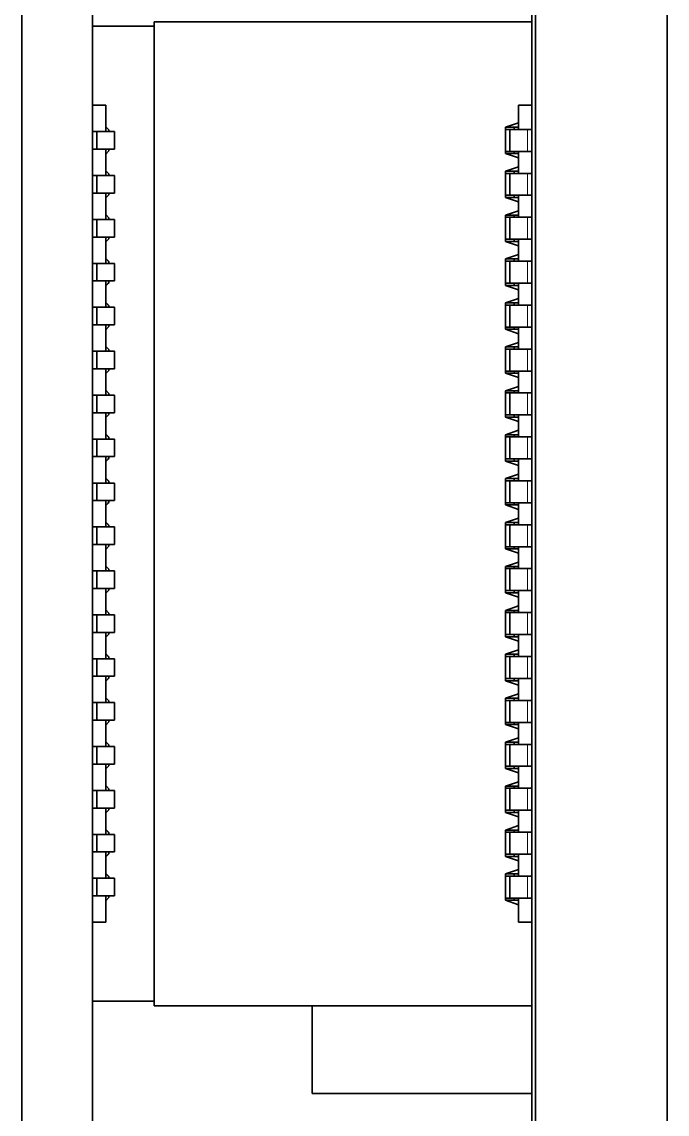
# Model space of a CAD drawing. Extents: x 377 to 822, y 181 to 641.
# Drawn here: x 582.94 to 590.28, y 216.31 to 228.74 of the extents above; entities that cross this region are included whole.
import ezdxf

# ---------------------------------------------------------------- set-up
doc = ezdxf.new("R2010")
doc.units = 0

msp = doc.modelspace()

# ---------------------------------------------------------------- linework, layer by layer
at = {"color": 7, "lineweight": 35}
for p, q in [((582.937, 208.642), (582.937, 237.642)), ((583.742, 208.642), (583.742, 237.642)), ((588.742, 237.642), (588.742, 208.642)), ((588.783, 208.642), (588.783, 237.642)), ((590.283, 237.642), (590.283, 208.642)), ((590.283, 208.642), (590.283, 237.642))]:
    msp.add_line(p, q, dxfattribs=at)
at = {"color": 7, "lineweight": 35, "ltscale": 0.0175}
for p, q in [((583.742, 228.692), (584.442, 228.692)), ((583.742, 228.692), (584.442, 228.692)), ((583.742, 217.592), (584.442, 217.592)), ((583.742, 217.592), (584.442, 217.592)), ((583.742, 217.592), (584.442, 217.592))]:
    msp.add_line(p, q, dxfattribs=at)
at = {"color": 7, "lineweight": 35, "ltscale": 0.1075}
for p, q in [((584.442, 228.742), (588.742, 228.742)), ((584.442, 217.542), (588.742, 217.542))]:
    msp.add_line(p, q, dxfattribs=at)
at = {"color": 7, "lineweight": 35, "ltscale": 0.28}
msp.add_line((584.442, 228.742), (584.442, 217.542), dxfattribs=at)
at = {"color": 7, "lineweight": 35, "ltscale": 0.2775}
msp.add_line((584.442, 217.592), (584.442, 228.692), dxfattribs=at)
msp.add_line((584.442, 217.592), (584.442, 228.692), dxfattribs=at)
at = {"color": 7, "lineweight": 35, "ltscale": 0.02375}
for p, q in [((588.742, 228.742), (588.742, 227.792)), ((588.742, 218.492), (588.742, 217.542))]:
    msp.add_line(p, q, dxfattribs=at)
at = {"color": 7, "lineweight": 35, "ltscale": 0.003751}
for p, q in [((583.742, 227.792), (583.892, 227.792)), ((583.742, 227.792), (583.892, 227.792)), ((583.892, 227.792), (583.742, 227.792)), ((583.892, 227.792), (583.742, 227.792)), ((583.742, 227.792), (583.892, 227.792)), ((588.742, 227.792), (588.592, 227.792)), ((583.892, 218.492), (583.742, 218.492)), ((583.892, 218.492), (583.742, 218.492)), ((588.592, 218.492), (588.742, 218.492))]:
    msp.add_line(p, q, dxfattribs=at)
at = {"color": 7, "lineweight": 35, "ltscale": 0.006125}
for p, q in [((583.892, 227.792), (583.892, 227.547)), ((583.892, 227.792), (583.892, 227.547)), ((583.892, 227.547), (583.892, 227.792)), ((583.892, 218.737), (583.892, 218.492)), ((583.892, 218.737), (583.892, 218.492)), ((583.892, 218.492), (583.892, 218.737))]:
    msp.add_line(p, q, dxfattribs=at)
at = {"color": 7, "lineweight": 35, "ltscale": 0.0025}
for p, q in [((583.892, 227.692), (583.892, 227.792)), ((583.892, 227.792), (583.892, 227.692)), ((588.592, 227.192), (588.592, 227.092)), ((588.592, 226.692), (588.592, 226.592)), ((588.592, 226.192), (588.592, 226.092)), ((588.592, 225.692), (588.592, 225.592)), ((588.592, 225.192), (588.592, 225.092)), ((588.592, 224.692), (588.592, 224.592)), ((588.592, 224.192), (588.592, 224.092)), ((588.592, 223.692), (588.592, 223.592)), ((588.592, 223.192), (588.592, 223.092)), ((588.592, 222.692), (588.592, 222.592)), ((588.592, 222.192), (588.592, 222.092)), ((588.592, 221.692), (588.592, 221.592)), ((588.592, 221.192), (588.592, 221.092)), ((588.592, 220.692), (588.592, 220.592)), ((588.592, 220.192), (588.592, 220.092)), ((588.592, 219.692), (588.592, 219.592)), ((588.592, 219.192), (588.592, 219.092)), ((583.892, 218.492), (583.892, 218.592)), ((583.892, 218.592), (583.892, 218.492))]:
    msp.add_line(p, q, dxfattribs=at)
at = {"color": 7, "lineweight": 35, "ltscale": 0.005}
for p, q in [((588.592, 227.792), (588.592, 227.592)), ((583.792, 227.492), (583.992, 227.492)), ((583.792, 227.492), (583.792, 227.292)), ((583.792, 227.492), (583.992, 227.492)), ((583.792, 227.492), (583.792, 227.292)), ((583.992, 227.492), (583.992, 227.292)), ((583.992, 227.492), (583.992, 227.292)), ((588.692, 227.517), (588.492, 227.517)), ((583.792, 227.292), (583.992, 227.292)), ((583.792, 227.292), (583.992, 227.292)), ((588.692, 227.267), (588.492, 227.267)), ((583.792, 226.992), (583.992, 226.992)), ((583.792, 226.992), (583.792, 226.792)), ((583.792, 226.992), (583.792, 226.792)), ((583.792, 226.992), (583.992, 226.992)), ((583.992, 226.992), (583.992, 226.792)), ((583.992, 226.992), (583.992, 226.792)), ((588.692, 227.017), (588.492, 227.017)), ((583.792, 226.792), (583.992, 226.792)), ((583.792, 226.792), (583.992, 226.792)), ((588.692, 226.767), (588.492, 226.767)), ((583.792, 226.492), (583.992, 226.492)), ((583.792, 226.492), (583.792, 226.292)), ((583.792, 226.492), (583.992, 226.492)), ((583.792, 226.492), (583.792, 226.292)), ((583.992, 226.492), (583.992, 226.292)), ((583.992, 226.492), (583.992, 226.292)), ((588.692, 226.517), (588.492, 226.517)), ((583.792, 226.292), (583.992, 226.292)), ((583.792, 226.292), (583.992, 226.292)), ((588.692, 226.267), (588.492, 226.267)), ((583.792, 225.992), (583.792, 225.792)), ((583.792, 225.992), (583.992, 225.992)), ((583.792, 225.992), (583.792, 225.792)), ((583.792, 225.992), (583.992, 225.992)), ((583.992, 225.992), (583.992, 225.792)), ((583.992, 225.992), (583.992, 225.792)), ((588.692, 226.017), (588.492, 226.017)), ((583.792, 225.792), (583.992, 225.792)), ((583.792, 225.792), (583.992, 225.792)), ((588.692, 225.767), (588.492, 225.767)), ((583.792, 225.492), (583.992, 225.492)), ((583.792, 225.492), (583.792, 225.292)), ((583.792, 225.492), (583.992, 225.492)), ((583.792, 225.492), (583.792, 225.292)), ((583.992, 225.492), (583.992, 225.292)), ((583.992, 225.492), (583.992, 225.292)), ((588.692, 225.517), (588.492, 225.517)), ((583.792, 225.292), (583.992, 225.292)), ((583.792, 225.292), (583.992, 225.292)), ((588.692, 225.267), (588.492, 225.267)), ((583.792, 224.992), (583.992, 224.992)), ((583.792, 224.992), (583.792, 224.792)), ((583.792, 224.992), (583.992, 224.992)), ((583.792, 224.992), (583.792, 224.792)), ((583.992, 224.992), (583.992, 224.792)), ((583.992, 224.992), (583.992, 224.792)), ((588.692, 225.017), (588.492, 225.017)), ((583.792, 224.792), (583.992, 224.792)), ((583.792, 224.792), (583.992, 224.792)), ((588.692, 224.767), (588.492, 224.767)), ((583.792, 224.492), (583.992, 224.492)), ((583.792, 224.492), (583.792, 224.292)), ((583.792, 224.492), (583.992, 224.492)), ((583.792, 224.492), (583.792, 224.292)), ((583.992, 224.492), (583.992, 224.292)), ((583.992, 224.492), (583.992, 224.292)), ((588.692, 224.517), (588.492, 224.517)), ((583.792, 224.292), (583.992, 224.292)), ((583.792, 224.292), (583.992, 224.292)), ((588.692, 224.267), (588.492, 224.267)), ((583.792, 223.992), (583.992, 223.992)), ((583.792, 223.992), (583.792, 223.792)), ((583.792, 223.992), (583.992, 223.992)), ((583.792, 223.992), (583.792, 223.792)), ((583.992, 223.992), (583.992, 223.792)), ((583.992, 223.992), (583.992, 223.792)), ((588.692, 224.017), (588.492, 224.017)), ((583.792, 223.792), (583.992, 223.792)), ((583.792, 223.792), (583.992, 223.792)), ((588.692, 223.767), (588.492, 223.767)), ((583.792, 223.492), (583.992, 223.492)), ((583.792, 223.492), (583.792, 223.292)), ((583.792, 223.492), (583.792, 223.292)), ((583.792, 223.492), (583.992, 223.492)), ((583.992, 223.492), (583.992, 223.292)), ((583.992, 223.492), (583.992, 223.292)), ((588.692, 223.517), (588.492, 223.517)), ((583.792, 223.292), (583.992, 223.292)), ((583.792, 223.292), (583.992, 223.292)), ((588.692, 223.267), (588.492, 223.267)), ((583.792, 222.992), (583.992, 222.992)), ((583.792, 222.992), (583.792, 222.792)), ((583.792, 222.992), (583.792, 222.792)), ((583.792, 222.992), (583.992, 222.992)), ((583.992, 222.992), (583.992, 222.792)), ((583.992, 222.992), (583.992, 222.792)), ((588.692, 223.017), (588.492, 223.017)), ((583.792, 222.792), (583.992, 222.792)), ((583.792, 222.792), (583.992, 222.792)), ((588.692, 222.767), (588.492, 222.767)), ((583.792, 222.492), (583.992, 222.492)), ((583.792, 222.492), (583.792, 222.292)), ((583.792, 222.492), (583.992, 222.492)), ((583.792, 222.492), (583.792, 222.292)), ((583.992, 222.492), (583.992, 222.292)), ((583.992, 222.492), (583.992, 222.292)), ((588.692, 222.517), (588.492, 222.517)), ((583.792, 222.292), (583.992, 222.292)), ((583.792, 222.292), (583.992, 222.292)), ((588.692, 222.267), (588.492, 222.267)), ((583.792, 221.992), (583.792, 221.792)), ((583.792, 221.992), (583.792, 221.792)), ((583.792, 221.992), (583.992, 221.992)), ((583.792, 221.992), (583.992, 221.992)), ((583.992, 221.992), (583.992, 221.792)), ((583.992, 221.992), (583.992, 221.792)), ((588.692, 222.017), (588.492, 222.017)), ((583.792, 221.792), (583.992, 221.792)), ((583.792, 221.792), (583.992, 221.792)), ((588.692, 221.767), (588.492, 221.767)), ((583.792, 221.492), (583.792, 221.292)), ((583.792, 221.492), (583.992, 221.492)), ((583.792, 221.492), (583.792, 221.292)), ((583.792, 221.492), (583.992, 221.492)), ((583.992, 221.492), (583.992, 221.292)), ((583.992, 221.492), (583.992, 221.292)), ((588.692, 221.517), (588.492, 221.517)), ((583.792, 221.292), (583.992, 221.292)), ((583.792, 221.292), (583.992, 221.292)), ((588.692, 221.267), (588.492, 221.267)), ((583.792, 220.992), (583.792, 220.792)), ((583.792, 220.992), (583.992, 220.992)), ((583.792, 220.992), (583.792, 220.792)), ((583.792, 220.992), (583.992, 220.992)), ((583.992, 220.992), (583.992, 220.792)), ((583.992, 220.992), (583.992, 220.792)), ((588.692, 221.017), (588.492, 221.017)), ((583.792, 220.792), (583.992, 220.792)), ((583.792, 220.792), (583.992, 220.792)), ((588.692, 220.767), (588.492, 220.767)), ((583.792, 220.492), (583.992, 220.492)), ((583.792, 220.492), (583.792, 220.292)), ((583.792, 220.492), (583.792, 220.292)), ((583.792, 220.492), (583.992, 220.492)), ((583.992, 220.492), (583.992, 220.292)), ((583.992, 220.492), (583.992, 220.292)), ((588.692, 220.517), (588.492, 220.517)), ((583.792, 220.292), (583.992, 220.292)), ((583.792, 220.292), (583.992, 220.292)), ((588.692, 220.267), (588.492, 220.267)), ((583.792, 219.992), (583.792, 219.792)), ((583.792, 219.992), (583.792, 219.792)), ((583.792, 219.992), (583.992, 219.992)), ((583.792, 219.992), (583.992, 219.992)), ((583.992, 219.992), (583.992, 219.792)), ((583.992, 219.992), (583.992, 219.792)), ((588.692, 220.017), (588.492, 220.017)), ((583.792, 219.792), (583.992, 219.792)), ((583.792, 219.792), (583.992, 219.792)), ((588.692, 219.767), (588.492, 219.767)), ((583.792, 219.492), (583.792, 219.292)), ((583.792, 219.492), (583.792, 219.292)), ((583.792, 219.492), (583.992, 219.492)), ((583.792, 219.492), (583.992, 219.492)), ((583.992, 219.492), (583.992, 219.292)), ((583.992, 219.492), (583.992, 219.292)), ((588.692, 219.517), (588.492, 219.517)), ((583.792, 219.292), (583.992, 219.292)), ((583.792, 219.292), (583.992, 219.292)), ((588.692, 219.267), (588.492, 219.267)), ((583.792, 218.992), (583.792, 218.792)), ((583.792, 218.992), (583.992, 218.992)), ((583.792, 218.992), (583.792, 218.792)), ((583.792, 218.992), (583.992, 218.992)), ((583.992, 218.992), (583.992, 218.792)), ((583.992, 218.992), (583.992, 218.792)), ((588.692, 219.017), (588.492, 219.017)), ((583.792, 218.792), (583.992, 218.792)), ((583.792, 218.792), (583.992, 218.792)), ((588.692, 218.767), (588.492, 218.767)), ((588.592, 218.692), (588.592, 218.492))]:
    msp.add_line(p, q, dxfattribs=at)
at = {"color": 7, "lineweight": 35, "ltscale": 0.006875}
for p, q in [((588.742, 227.792), (588.742, 227.517)), ((588.742, 218.767), (588.742, 218.492))]:
    msp.add_line(p, q, dxfattribs=at)
at = {"color": 7, "lineweight": 35, "ltscale": 0.001237}
for p, q in [((583.927, 227.512), (583.892, 227.547)), ((583.927, 227.512), (583.892, 227.547)), ((583.927, 227.512), (583.892, 227.547)), ((583.892, 227.237), (583.927, 227.272)), ((583.892, 227.237), (583.927, 227.272)), ((583.927, 227.012), (583.892, 227.047)), ((583.927, 227.012), (583.892, 227.047)), ((583.927, 227.012), (583.892, 227.047)), ((583.892, 226.737), (583.927, 226.772)), ((583.892, 226.737), (583.927, 226.772)), ((583.927, 226.512), (583.892, 226.547)), ((583.927, 226.512), (583.892, 226.547)), ((583.892, 226.547), (583.927, 226.512)), ((583.892, 226.237), (583.927, 226.272)), ((583.892, 226.237), (583.927, 226.272)), ((583.927, 226.012), (583.892, 226.047)), ((583.892, 226.047), (583.927, 226.012)), ((583.927, 226.012), (583.892, 226.047)), ((583.892, 225.737), (583.927, 225.772)), ((583.892, 225.737), (583.927, 225.772)), ((583.927, 225.512), (583.892, 225.547)), ((583.892, 225.547), (583.927, 225.512)), ((583.927, 225.512), (583.892, 225.547)), ((583.892, 225.237), (583.927, 225.272)), ((583.892, 225.237), (583.927, 225.272)), ((583.927, 225.012), (583.892, 225.047)), ((583.892, 225.047), (583.927, 225.012)), ((583.927, 225.012), (583.892, 225.047)), ((583.892, 224.737), (583.927, 224.772)), ((583.892, 224.737), (583.927, 224.772)), ((583.927, 224.512), (583.892, 224.547)), ((583.892, 224.547), (583.927, 224.512)), ((583.927, 224.512), (583.892, 224.547)), ((583.892, 224.237), (583.927, 224.272)), ((583.892, 224.237), (583.927, 224.272)), ((583.927, 224.012), (583.892, 224.047)), ((583.892, 224.047), (583.927, 224.012)), ((583.927, 224.012), (583.892, 224.047)), ((583.892, 223.737), (583.927, 223.772)), ((583.892, 223.737), (583.927, 223.772)), ((583.927, 223.512), (583.892, 223.547)), ((583.892, 223.547), (583.927, 223.512)), ((583.927, 223.512), (583.892, 223.547)), ((583.892, 223.237), (583.927, 223.272)), ((583.892, 223.237), (583.927, 223.272)), ((583.927, 223.012), (583.892, 223.047)), ((583.892, 223.047), (583.927, 223.012)), ((583.927, 223.012), (583.892, 223.047)), ((583.892, 222.737), (583.927, 222.772)), ((583.892, 222.737), (583.927, 222.772)), ((583.927, 222.512), (583.892, 222.547)), ((583.892, 222.547), (583.927, 222.512)), ((583.927, 222.512), (583.892, 222.547)), ((583.892, 222.237), (583.927, 222.272)), ((583.892, 222.237), (583.927, 222.272)), ((583.892, 222.047), (583.927, 222.012)), ((583.927, 222.012), (583.892, 222.047)), ((583.927, 222.012), (583.892, 222.047)), ((583.892, 221.737), (583.927, 221.772)), ((583.892, 221.737), (583.927, 221.772)), ((583.927, 221.512), (583.892, 221.547)), ((583.892, 221.547), (583.927, 221.512)), ((583.927, 221.512), (583.892, 221.547)), ((583.892, 221.237), (583.927, 221.272)), ((583.892, 221.237), (583.927, 221.272)), ((583.927, 221.012), (583.892, 221.047)), ((583.927, 221.012), (583.892, 221.047)), ((583.927, 221.012), (583.892, 221.047)), ((583.892, 220.737), (583.927, 220.772)), ((583.892, 220.737), (583.927, 220.772)), ((583.927, 220.512), (583.892, 220.547)), ((583.892, 220.547), (583.927, 220.512)), ((583.927, 220.512), (583.892, 220.547)), ((583.892, 220.237), (583.927, 220.272)), ((583.892, 220.237), (583.927, 220.272)), ((583.927, 220.012), (583.892, 220.047)), ((583.927, 220.012), (583.892, 220.047)), ((583.927, 220.012), (583.892, 220.047)), ((583.892, 219.737), (583.927, 219.772)), ((583.892, 219.737), (583.927, 219.772)), ((583.927, 219.512), (583.892, 219.547)), ((583.927, 219.512), (583.892, 219.547)), ((583.892, 219.547), (583.927, 219.512)), ((583.892, 219.237), (583.927, 219.272)), ((583.892, 219.237), (583.927, 219.272)), ((583.927, 219.012), (583.892, 219.047)), ((583.927, 219.012), (583.892, 219.047)), ((583.892, 219.047), (583.927, 219.012)), ((583.892, 218.737), (583.927, 218.772)), ((583.892, 218.737), (583.927, 218.772))]:
    msp.add_line(p, q, dxfattribs=at)
at = {"color": 7, "lineweight": 35, "ltscale": 0.001375}
for p, q in [((583.892, 227.547), (583.892, 227.492)), ((583.892, 227.547), (583.892, 227.492)), ((583.892, 227.492), (583.892, 227.547)), ((583.892, 227.292), (583.892, 227.237)), ((583.892, 227.292), (583.892, 227.237)), ((583.892, 227.047), (583.892, 226.992)), ((583.892, 227.047), (583.892, 226.992)), ((583.892, 226.992), (583.892, 227.047)), ((583.892, 226.792), (583.892, 226.737)), ((583.892, 226.792), (583.892, 226.737)), ((583.892, 226.547), (583.892, 226.492)), ((583.892, 226.547), (583.892, 226.492)), ((583.892, 226.492), (583.892, 226.547)), ((583.892, 226.292), (583.892, 226.237)), ((583.892, 226.292), (583.892, 226.237)), ((583.892, 226.047), (583.892, 225.992)), ((583.892, 225.992), (583.892, 226.047)), ((583.892, 226.047), (583.892, 225.992)), ((583.892, 225.792), (583.892, 225.737)), ((583.892, 225.792), (583.892, 225.737)), ((583.892, 225.547), (583.892, 225.492)), ((583.892, 225.492), (583.892, 225.547)), ((583.892, 225.547), (583.892, 225.492)), ((583.892, 225.292), (583.892, 225.237)), ((583.892, 225.292), (583.892, 225.237)), ((583.892, 225.047), (583.892, 224.992)), ((583.892, 224.992), (583.892, 225.047)), ((583.892, 225.047), (583.892, 224.992)), ((583.892, 224.792), (583.892, 224.737)), ((583.892, 224.792), (583.892, 224.737)), ((583.892, 224.547), (583.892, 224.492)), ((583.892, 224.492), (583.892, 224.547)), ((583.892, 224.547), (583.892, 224.492)), ((583.892, 224.292), (583.892, 224.237)), ((583.892, 224.292), (583.892, 224.237)), ((583.892, 224.047), (583.892, 223.992)), ((583.892, 223.992), (583.892, 224.047)), ((583.892, 224.047), (583.892, 223.992)), ((583.892, 223.792), (583.892, 223.737)), ((583.892, 223.792), (583.892, 223.737)), ((583.892, 223.547), (583.892, 223.492)), ((583.892, 223.492), (583.892, 223.547)), ((583.892, 223.547), (583.892, 223.492)), ((583.892, 223.292), (583.892, 223.237)), ((583.892, 223.292), (583.892, 223.237)), ((583.892, 223.047), (583.892, 222.992)), ((583.892, 222.992), (583.892, 223.047)), ((583.892, 223.047), (583.892, 222.992)), ((583.892, 222.792), (583.892, 222.737)), ((583.892, 222.792), (583.892, 222.737)), ((583.892, 222.547), (583.892, 222.492)), ((583.892, 222.492), (583.892, 222.547)), ((583.892, 222.547), (583.892, 222.492)), ((583.892, 222.292), (583.892, 222.237)), ((583.892, 222.292), (583.892, 222.237)), ((583.892, 222.047), (583.892, 221.992)), ((583.892, 221.992), (583.892, 222.047)), ((583.892, 222.047), (583.892, 221.992)), ((583.892, 221.792), (583.892, 221.737)), ((583.892, 221.792), (583.892, 221.737)), ((583.892, 221.492), (583.892, 221.547)), ((583.892, 221.547), (583.892, 221.492)), ((583.892, 221.547), (583.892, 221.492)), ((583.892, 221.292), (583.892, 221.237)), ((583.892, 221.292), (583.892, 221.237)), ((583.892, 220.992), (583.892, 221.047)), ((583.892, 221.047), (583.892, 220.992)), ((583.892, 221.047), (583.892, 220.992)), ((583.892, 220.792), (583.892, 220.737)), ((583.892, 220.792), (583.892, 220.737)), ((583.892, 220.492), (583.892, 220.547)), ((583.892, 220.547), (583.892, 220.492)), ((583.892, 220.547), (583.892, 220.492)), ((583.892, 220.237), (583.892, 220.292)), ((583.892, 220.292), (583.892, 220.237)), ((583.892, 220.292), (583.892, 220.237)), ((583.892, 219.992), (583.892, 220.047)), ((583.892, 220.047), (583.892, 219.992)), ((583.892, 220.047), (583.892, 219.992)), ((583.892, 219.737), (583.892, 219.792)), ((583.892, 219.792), (583.892, 219.737)), ((583.892, 219.792), (583.892, 219.737)), ((583.892, 219.492), (583.892, 219.547)), ((583.892, 219.547), (583.892, 219.492)), ((583.892, 219.547), (583.892, 219.492)), ((583.892, 219.237), (583.892, 219.292)), ((583.892, 219.292), (583.892, 219.237)), ((583.892, 219.292), (583.892, 219.237)), ((583.892, 218.992), (583.892, 219.047)), ((583.892, 219.047), (583.892, 218.992)), ((583.892, 219.047), (583.892, 218.992)), ((583.892, 218.737), (583.892, 218.792)), ((583.892, 218.792), (583.892, 218.737)), ((583.892, 218.792), (583.892, 218.737))]:
    msp.add_line(p, q, dxfattribs=at)
at = {"color": 7, "lineweight": 35, "ltscale": 0.003952}
for p, q in [((588.442, 227.542), (588.592, 227.592)), ((588.592, 227.192), (588.442, 227.242)), ((588.442, 227.042), (588.592, 227.092)), ((588.592, 226.692), (588.442, 226.742)), ((588.442, 226.542), (588.592, 226.592)), ((588.592, 226.192), (588.442, 226.242)), ((588.442, 226.042), (588.592, 226.092)), ((588.592, 225.692), (588.442, 225.742)), ((588.442, 225.542), (588.592, 225.592)), ((588.592, 225.192), (588.442, 225.242)), ((588.442, 225.042), (588.592, 225.092)), ((588.592, 224.692), (588.442, 224.742)), ((588.442, 224.542), (588.592, 224.592)), ((588.592, 224.192), (588.442, 224.242)), ((588.442, 224.042), (588.592, 224.092)), ((588.592, 223.692), (588.442, 223.742)), ((588.442, 223.542), (588.592, 223.592)), ((588.592, 223.192), (588.442, 223.242)), ((588.442, 223.042), (588.592, 223.092)), ((588.592, 222.692), (588.442, 222.742)), ((588.442, 222.542), (588.592, 222.592)), ((588.592, 222.192), (588.442, 222.242)), ((588.442, 222.042), (588.592, 222.092)), ((588.592, 221.692), (588.442, 221.742)), ((588.442, 221.542), (588.592, 221.592)), ((588.592, 221.192), (588.442, 221.242)), ((588.442, 221.042), (588.592, 221.092)), ((588.592, 220.692), (588.442, 220.742)), ((588.442, 220.542), (588.592, 220.592)), ((588.592, 220.192), (588.442, 220.242)), ((588.442, 220.042), (588.592, 220.092)), ((588.592, 219.692), (588.442, 219.742)), ((588.442, 219.542), (588.592, 219.592)), ((588.592, 219.192), (588.442, 219.242)), ((588.442, 219.042), (588.592, 219.092)), ((588.592, 218.692), (588.442, 218.742))]:
    msp.add_line(p, q, dxfattribs=at)
at = {"color": 7, "lineweight": 35, "ltscale": 0.00125}
for p, q in [((588.592, 227.542), (588.592, 227.592)), ((583.792, 227.492), (583.742, 227.492)), ((583.742, 227.492), (583.792, 227.492)), ((588.442, 227.517), (588.492, 227.517)), ((588.742, 227.517), (588.692, 227.517)), ((583.742, 227.292), (583.792, 227.292)), ((583.742, 227.292), (583.792, 227.292)), ((583.792, 227.292), (583.742, 227.292)), ((588.492, 227.267), (588.442, 227.267)), ((588.592, 227.192), (588.592, 227.242)), ((588.692, 227.267), (588.742, 227.267)), ((588.592, 227.042), (588.592, 227.092)), ((583.792, 226.992), (583.742, 226.992)), ((583.742, 226.992), (583.792, 226.992)), ((588.442, 227.017), (588.492, 227.017)), ((588.742, 227.017), (588.692, 227.017)), ((583.742, 226.792), (583.792, 226.792)), ((583.742, 226.792), (583.792, 226.792)), ((583.792, 226.792), (583.742, 226.792)), ((588.492, 226.767), (588.442, 226.767)), ((588.592, 226.692), (588.592, 226.742)), ((588.692, 226.767), (588.742, 226.767)), ((588.592, 226.542), (588.592, 226.592)), ((583.792, 226.492), (583.742, 226.492)), ((583.742, 226.492), (583.792, 226.492)), ((588.442, 226.517), (588.492, 226.517)), ((588.742, 226.517), (588.692, 226.517)), ((583.742, 226.292), (583.792, 226.292)), ((583.742, 226.292), (583.792, 226.292)), ((583.792, 226.292), (583.742, 226.292)), ((588.492, 226.267), (588.442, 226.267)), ((588.592, 226.192), (588.592, 226.242)), ((588.692, 226.267), (588.742, 226.267)), ((588.592, 226.042), (588.592, 226.092)), ((583.742, 225.992), (583.792, 225.992)), ((583.792, 225.992), (583.742, 225.992)), ((588.442, 226.017), (588.492, 226.017)), ((588.742, 226.017), (588.692, 226.017)), ((583.742, 225.792), (583.792, 225.792)), ((583.792, 225.792), (583.742, 225.792)), ((583.742, 225.792), (583.792, 225.792)), ((588.492, 225.767), (588.442, 225.767)), ((588.592, 225.692), (588.592, 225.742)), ((588.692, 225.767), (588.742, 225.767)), ((588.592, 225.542), (588.592, 225.592)), ((583.792, 225.492), (583.742, 225.492)), ((583.742, 225.492), (583.792, 225.492)), ((588.442, 225.517), (588.492, 225.517)), ((588.742, 225.517), (588.692, 225.517)), ((583.792, 225.292), (583.742, 225.292)), ((583.742, 225.292), (583.792, 225.292)), ((583.742, 225.292), (583.792, 225.292)), ((588.492, 225.267), (588.442, 225.267)), ((588.592, 225.192), (588.592, 225.242)), ((588.692, 225.267), (588.742, 225.267)), ((588.592, 225.042), (588.592, 225.092)), ((583.792, 224.992), (583.742, 224.992)), ((583.742, 224.992), (583.792, 224.992)), ((588.442, 225.017), (588.492, 225.017)), ((588.742, 225.017), (588.692, 225.017)), ((583.792, 224.792), (583.742, 224.792)), ((583.742, 224.792), (583.792, 224.792)), ((583.742, 224.792), (583.792, 224.792)), ((588.492, 224.767), (588.442, 224.767)), ((588.592, 224.692), (588.592, 224.742)), ((588.692, 224.767), (588.742, 224.767)), ((588.592, 224.542), (588.592, 224.592)), ((583.792, 224.492), (583.742, 224.492)), ((583.742, 224.492), (583.792, 224.492)), ((588.442, 224.517), (588.492, 224.517)), ((588.742, 224.517), (588.692, 224.517)), ((583.792, 224.292), (583.742, 224.292)), ((583.742, 224.292), (583.792, 224.292)), ((583.742, 224.292), (583.792, 224.292)), ((588.492, 224.267), (588.442, 224.267)), ((588.592, 224.192), (588.592, 224.242)), ((588.692, 224.267), (588.742, 224.267)), ((588.592, 224.042), (588.592, 224.092)), ((583.792, 223.992), (583.742, 223.992)), ((583.742, 223.992), (583.792, 223.992)), ((588.442, 224.017), (588.492, 224.017)), ((588.742, 224.017), (588.692, 224.017)), ((583.792, 223.792), (583.742, 223.792)), ((583.742, 223.792), (583.792, 223.792)), ((583.742, 223.792), (583.792, 223.792)), ((588.492, 223.767), (588.442, 223.767)), ((588.592, 223.692), (588.592, 223.742)), ((588.692, 223.767), (588.742, 223.767)), ((588.592, 223.542), (588.592, 223.592)), ((583.792, 223.492), (583.742, 223.492)), ((583.742, 223.492), (583.792, 223.492)), ((588.442, 223.517), (588.492, 223.517)), ((588.742, 223.517), (588.692, 223.517)), ((583.742, 223.292), (583.792, 223.292)), ((583.742, 223.292), (583.792, 223.292)), ((583.792, 223.292), (583.742, 223.292)), ((588.492, 223.267), (588.442, 223.267)), ((588.592, 223.192), (588.592, 223.242)), ((588.692, 223.267), (588.742, 223.267)), ((588.592, 223.042), (588.592, 223.092)), ((583.792, 222.992), (583.742, 222.992)), ((583.742, 222.992), (583.792, 222.992)), ((588.442, 223.017), (588.492, 223.017)), ((588.742, 223.017), (588.692, 223.017)), ((583.742, 222.792), (583.792, 222.792)), ((583.742, 222.792), (583.792, 222.792)), ((583.792, 222.792), (583.742, 222.792)), ((588.492, 222.767), (588.442, 222.767)), ((588.592, 222.692), (588.592, 222.742)), ((588.692, 222.767), (588.742, 222.767)), ((588.592, 222.542), (588.592, 222.592)), ((583.792, 222.492), (583.742, 222.492)), ((583.742, 222.492), (583.792, 222.492)), ((588.442, 222.517), (588.492, 222.517)), ((588.742, 222.517), (588.692, 222.517)), ((583.742, 222.292), (583.792, 222.292)), ((583.792, 222.292), (583.742, 222.292)), ((583.742, 222.292), (583.792, 222.292)), ((588.492, 222.267), (588.442, 222.267)), ((588.592, 222.192), (588.592, 222.242)), ((588.692, 222.267), (588.742, 222.267)), ((588.592, 222.042), (588.592, 222.092)), ((583.742, 221.992), (583.792, 221.992)), ((583.792, 221.992), (583.742, 221.992)), ((588.442, 222.017), (588.492, 222.017)), ((588.742, 222.017), (588.692, 222.017)), ((583.792, 221.792), (583.742, 221.792)), ((583.742, 221.792), (583.792, 221.792)), ((583.742, 221.792), (583.792, 221.792)), ((588.492, 221.767), (588.442, 221.767)), ((588.592, 221.692), (588.592, 221.742)), ((588.692, 221.767), (588.742, 221.767)), ((588.592, 221.542), (588.592, 221.592)), ((583.742, 221.492), (583.792, 221.492)), ((583.792, 221.492), (583.742, 221.492)), ((588.442, 221.517), (588.492, 221.517)), ((588.742, 221.517), (588.692, 221.517)), ((583.742, 221.292), (583.792, 221.292)), ((583.742, 221.292), (583.792, 221.292)), ((583.792, 221.292), (583.742, 221.292)), ((588.492, 221.267), (588.442, 221.267)), ((588.592, 221.192), (588.592, 221.242)), ((588.692, 221.267), (588.742, 221.267)), ((588.592, 221.042), (588.592, 221.092)), ((583.742, 220.992), (583.792, 220.992)), ((583.792, 220.992), (583.742, 220.992)), ((588.442, 221.017), (588.492, 221.017)), ((588.742, 221.017), (588.692, 221.017)), ((583.742, 220.792), (583.792, 220.792)), ((583.742, 220.792), (583.792, 220.792)), ((583.792, 220.792), (583.742, 220.792)), ((588.492, 220.767), (588.442, 220.767)), ((588.592, 220.692), (588.592, 220.742)), ((588.692, 220.767), (588.742, 220.767)), ((588.592, 220.542), (588.592, 220.592)), ((583.792, 220.492), (583.742, 220.492)), ((583.742, 220.492), (583.792, 220.492)), ((588.442, 220.517), (588.492, 220.517)), ((588.742, 220.517), (588.692, 220.517)), ((583.742, 220.292), (583.792, 220.292)), ((583.742, 220.292), (583.792, 220.292)), ((583.792, 220.292), (583.742, 220.292)), ((588.492, 220.267), (588.442, 220.267)), ((588.592, 220.192), (588.592, 220.242)), ((588.692, 220.267), (588.742, 220.267)), ((588.592, 220.042), (588.592, 220.092)), ((583.742, 219.992), (583.792, 219.992)), ((583.792, 219.992), (583.742, 219.992)), ((588.442, 220.017), (588.492, 220.017)), ((588.742, 220.017), (588.692, 220.017)), ((583.742, 219.792), (583.792, 219.792)), ((583.742, 219.792), (583.792, 219.792)), ((583.792, 219.792), (583.742, 219.792)), ((588.492, 219.767), (588.442, 219.767)), ((588.592, 219.692), (588.592, 219.742)), ((588.692, 219.767), (588.742, 219.767)), ((588.592, 219.542), (588.592, 219.592)), ((583.742, 219.492), (583.792, 219.492)), ((583.792, 219.492), (583.742, 219.492)), ((588.442, 219.517), (588.492, 219.517)), ((588.742, 219.517), (588.692, 219.517)), ((583.742, 219.292), (583.792, 219.292)), ((583.742, 219.292), (583.792, 219.292)), ((583.792, 219.292), (583.742, 219.292)), ((588.492, 219.267), (588.442, 219.267)), ((588.592, 219.192), (588.592, 219.242)), ((588.692, 219.267), (588.742, 219.267)), ((588.592, 219.042), (588.592, 219.092)), ((583.742, 218.992), (583.792, 218.992)), ((583.792, 218.992), (583.742, 218.992)), ((588.442, 219.017), (588.492, 219.017)), ((588.742, 219.017), (588.692, 219.017)), ((583.742, 218.792), (583.792, 218.792)), ((583.742, 218.792), (583.792, 218.792)), ((583.792, 218.792), (583.742, 218.792)), ((588.492, 218.767), (588.442, 218.767)), ((588.592, 218.692), (588.592, 218.742)), ((588.692, 218.767), (588.742, 218.767))]:
    msp.add_line(p, q, dxfattribs=at)
at = {"color": 7, "lineweight": 35, "ltscale": 0.000500107}
for p, q in [((583.927, 227.512), (583.927, 227.492)), ((583.927, 227.512), (583.927, 227.492)), ((583.927, 227.512), (583.927, 227.492)), ((583.927, 227.292), (583.927, 227.272)), ((583.927, 227.292), (583.927, 227.272)), ((583.927, 227.292), (583.927, 227.272)), ((583.927, 227.012), (583.927, 226.992)), ((583.927, 227.012), (583.927, 226.992)), ((583.927, 227.012), (583.927, 226.992)), ((583.927, 226.792), (583.927, 226.772)), ((583.927, 226.792), (583.927, 226.772)), ((583.927, 226.792), (583.927, 226.772)), ((583.927, 226.512), (583.927, 226.492)), ((583.927, 226.512), (583.927, 226.492)), ((583.927, 226.512), (583.927, 226.492)), ((583.927, 226.292), (583.927, 226.272)), ((583.927, 226.292), (583.927, 226.272)), ((583.927, 226.292), (583.927, 226.272)), ((583.927, 226.012), (583.927, 225.992)), ((583.927, 226.012), (583.927, 225.992)), ((583.927, 226.012), (583.927, 225.992)), ((583.927, 225.792), (583.927, 225.772)), ((583.927, 225.792), (583.927, 225.772)), ((583.927, 225.792), (583.927, 225.772)), ((583.927, 225.512), (583.927, 225.492)), ((583.927, 225.512), (583.927, 225.492)), ((583.927, 225.512), (583.927, 225.492)), ((583.927, 225.292), (583.927, 225.272)), ((583.927, 225.292), (583.927, 225.272)), ((583.927, 225.292), (583.927, 225.272)), ((583.927, 225.012), (583.927, 224.992)), ((583.927, 225.012), (583.927, 224.992)), ((583.927, 225.012), (583.927, 224.992)), ((583.927, 224.792), (583.927, 224.772)), ((583.927, 224.792), (583.927, 224.772)), ((583.927, 224.792), (583.927, 224.772)), ((583.927, 224.512), (583.927, 224.492)), ((583.927, 224.512), (583.927, 224.492)), ((583.927, 224.512), (583.927, 224.492)), ((583.927, 224.292), (583.927, 224.272)), ((583.927, 224.292), (583.927, 224.272)), ((583.927, 224.292), (583.927, 224.272)), ((583.927, 224.012), (583.927, 223.992)), ((583.927, 224.012), (583.927, 223.992)), ((583.927, 224.012), (583.927, 223.992)), ((583.927, 223.792), (583.927, 223.772)), ((583.927, 223.792), (583.927, 223.772)), ((583.927, 223.792), (583.927, 223.772)), ((583.927, 223.512), (583.927, 223.492)), ((583.927, 223.512), (583.927, 223.492)), ((583.927, 223.512), (583.927, 223.492)), ((583.927, 223.292), (583.927, 223.272)), ((583.927, 223.292), (583.927, 223.272)), ((583.927, 223.292), (583.927, 223.272)), ((583.927, 223.012), (583.927, 222.992)), ((583.927, 223.012), (583.927, 222.992)), ((583.927, 223.012), (583.927, 222.992)), ((583.927, 222.792), (583.927, 222.772)), ((583.927, 222.792), (583.927, 222.772)), ((583.927, 222.792), (583.927, 222.772)), ((583.927, 222.512), (583.927, 222.492)), ((583.927, 222.512), (583.927, 222.492)), ((583.927, 222.512), (583.927, 222.492)), ((583.927, 222.292), (583.927, 222.272)), ((583.927, 222.292), (583.927, 222.272)), ((583.927, 222.292), (583.927, 222.272)), ((583.927, 222.012), (583.927, 221.992)), ((583.927, 222.012), (583.927, 221.992)), ((583.927, 222.012), (583.927, 221.992)), ((583.927, 221.792), (583.927, 221.772)), ((583.927, 221.792), (583.927, 221.772)), ((583.927, 221.792), (583.927, 221.772)), ((583.927, 221.512), (583.927, 221.492)), ((583.927, 221.512), (583.927, 221.492)), ((583.927, 221.512), (583.927, 221.492)), ((583.927, 221.292), (583.927, 221.272)), ((583.927, 221.292), (583.927, 221.272)), ((583.927, 221.292), (583.927, 221.272)), ((583.927, 221.012), (583.927, 220.992)), ((583.927, 221.012), (583.927, 220.992)), ((583.927, 221.012), (583.927, 220.992)), ((583.927, 220.792), (583.927, 220.772)), ((583.927, 220.792), (583.927, 220.772)), ((583.927, 220.792), (583.927, 220.772)), ((583.927, 220.512), (583.927, 220.492)), ((583.927, 220.512), (583.927, 220.492)), ((583.927, 220.512), (583.927, 220.492)), ((583.927, 220.292), (583.927, 220.272)), ((583.927, 220.292), (583.927, 220.272)), ((583.927, 220.292), (583.927, 220.272)), ((583.927, 220.012), (583.927, 219.992)), ((583.927, 220.012), (583.927, 219.992)), ((583.927, 220.012), (583.927, 219.992)), ((583.927, 219.792), (583.927, 219.772)), ((583.927, 219.792), (583.927, 219.772)), ((583.927, 219.792), (583.927, 219.772)), ((583.927, 219.512), (583.927, 219.492)), ((583.927, 219.512), (583.927, 219.492)), ((583.927, 219.512), (583.927, 219.492)), ((583.927, 219.292), (583.927, 219.272)), ((583.927, 219.292), (583.927, 219.272)), ((583.927, 219.292), (583.927, 219.272)), ((583.927, 219.012), (583.927, 218.992)), ((583.927, 219.012), (583.927, 218.992)), ((583.927, 219.012), (583.927, 218.992)), ((583.927, 218.792), (583.927, 218.772)), ((583.927, 218.792), (583.927, 218.772)), ((583.927, 218.792), (583.927, 218.772))]:
    msp.add_line(p, q, dxfattribs=at)
at = {"color": 7, "lineweight": 35, "ltscale": 0.0075}
for p, q in [((588.442, 227.542), (588.442, 227.242)), ((588.442, 227.042), (588.442, 226.742)), ((588.442, 226.542), (588.442, 226.242)), ((588.442, 226.042), (588.442, 225.742)), ((588.442, 225.542), (588.442, 225.242)), ((588.442, 225.042), (588.442, 224.742)), ((588.442, 224.542), (588.442, 224.242)), ((588.442, 224.042), (588.442, 223.742)), ((588.442, 223.542), (588.442, 223.242)), ((588.442, 223.042), (588.442, 222.742)), ((588.442, 222.542), (588.442, 222.242)), ((588.442, 222.042), (588.442, 221.742)), ((588.442, 221.542), (588.442, 221.242)), ((588.442, 221.042), (588.442, 220.742)), ((588.442, 220.542), (588.442, 220.242)), ((588.442, 220.042), (588.442, 219.742)), ((588.442, 219.542), (588.442, 219.242)), ((588.442, 219.042), (588.442, 218.742))]:
    msp.add_line(p, q, dxfattribs=at)
at = {"color": 7, "lineweight": 35, "ltscale": 0.003749}
for p, q in [((588.592, 227.542), (588.442, 227.542)), ((588.442, 227.242), (588.592, 227.242)), ((588.592, 227.042), (588.442, 227.042)), ((588.442, 226.742), (588.592, 226.742)), ((588.592, 226.542), (588.442, 226.542)), ((588.442, 226.242), (588.592, 226.242)), ((588.592, 226.042), (588.442, 226.042)), ((588.442, 225.742), (588.592, 225.742)), ((588.592, 225.542), (588.442, 225.542)), ((588.442, 225.242), (588.592, 225.242)), ((588.592, 225.042), (588.442, 225.042)), ((588.442, 224.742), (588.592, 224.742)), ((588.592, 224.542), (588.442, 224.542)), ((588.442, 224.242), (588.592, 224.242)), ((588.592, 224.042), (588.442, 224.042)), ((588.442, 223.742), (588.592, 223.742)), ((588.592, 223.542), (588.442, 223.542)), ((588.442, 223.242), (588.592, 223.242)), ((588.592, 223.042), (588.442, 223.042)), ((588.442, 222.742), (588.592, 222.742)), ((588.592, 222.542), (588.442, 222.542)), ((588.442, 222.242), (588.592, 222.242)), ((588.592, 222.042), (588.442, 222.042)), ((588.442, 221.742), (588.592, 221.742)), ((588.592, 221.542), (588.442, 221.542)), ((588.442, 221.242), (588.592, 221.242)), ((588.592, 221.042), (588.442, 221.042)), ((588.442, 220.742), (588.592, 220.742)), ((588.592, 220.542), (588.442, 220.542)), ((588.442, 220.242), (588.592, 220.242)), ((588.592, 220.042), (588.442, 220.042)), ((588.442, 219.742), (588.592, 219.742)), ((588.592, 219.542), (588.442, 219.542)), ((588.442, 219.242), (588.592, 219.242)), ((588.592, 219.042), (588.442, 219.042)), ((588.442, 218.742), (588.592, 218.742))]:
    msp.add_line(p, q, dxfattribs=at)
at = {"color": 7, "lineweight": 35, "ltscale": 0.00625}
for p, q in [((588.492, 227.517), (588.492, 227.267)), ((588.742, 227.267), (588.742, 227.517)), ((588.742, 227.267), (588.742, 227.017)), ((588.492, 227.017), (588.492, 226.767)), ((588.742, 226.767), (588.742, 227.017)), ((588.742, 226.767), (588.742, 226.517)), ((588.492, 226.517), (588.492, 226.267)), ((588.742, 226.267), (588.742, 226.517)), ((588.742, 226.267), (588.742, 226.017)), ((588.492, 226.017), (588.492, 225.767)), ((588.742, 225.767), (588.742, 226.017)), ((588.742, 225.767), (588.742, 225.517)), ((588.492, 225.517), (588.492, 225.267)), ((588.742, 225.267), (588.742, 225.517)), ((588.742, 225.267), (588.742, 225.017)), ((588.492, 225.017), (588.492, 224.767)), ((588.742, 224.767), (588.742, 225.017)), ((588.742, 224.767), (588.742, 224.517)), ((588.492, 224.517), (588.492, 224.267)), ((588.742, 224.267), (588.742, 224.517)), ((588.742, 224.267), (588.742, 224.017)), ((588.492, 224.017), (588.492, 223.767)), ((588.742, 223.767), (588.742, 224.017)), ((588.742, 223.767), (588.742, 223.517)), ((588.492, 223.517), (588.492, 223.267)), ((588.742, 223.267), (588.742, 223.517)), ((588.742, 223.267), (588.742, 223.017)), ((588.492, 223.017), (588.492, 222.767)), ((588.742, 222.767), (588.742, 223.017)), ((588.742, 222.767), (588.742, 222.517)), ((588.492, 222.517), (588.492, 222.267)), ((588.742, 222.267), (588.742, 222.517)), ((588.742, 222.267), (588.742, 222.017)), ((588.492, 222.017), (588.492, 221.767)), ((588.742, 221.767), (588.742, 222.017)), ((588.742, 221.767), (588.742, 221.517)), ((588.492, 221.517), (588.492, 221.267)), ((588.742, 221.267), (588.742, 221.517)), ((588.742, 221.267), (588.742, 221.017)), ((588.492, 221.017), (588.492, 220.767)), ((588.742, 220.767), (588.742, 221.017)), ((588.742, 220.767), (588.742, 220.517)), ((588.492, 220.517), (588.492, 220.267)), ((588.742, 220.267), (588.742, 220.517)), ((588.742, 220.267), (588.742, 220.017)), ((588.492, 220.017), (588.492, 219.767)), ((588.742, 219.767), (588.742, 220.017)), ((588.742, 219.767), (588.742, 219.517)), ((588.492, 219.517), (588.492, 219.267)), ((588.742, 219.267), (588.742, 219.517)), ((588.742, 219.267), (588.742, 219.017)), ((588.492, 219.017), (588.492, 218.767)), ((588.742, 218.767), (588.742, 219.017)), ((583.742, 217.592), (583.992, 217.592)), ((583.992, 217.592), (583.742, 217.592))]:
    msp.add_line(p, q, dxfattribs=at)
at = {"color": 7, "lineweight": 35, "ltscale": 0.000624847}
for p, q in [((588.542, 227.542), (588.542, 227.517)), ((588.592, 227.542), (588.592, 227.517)), ((588.542, 227.017), (588.542, 227.042)), ((588.592, 227.017), (588.592, 227.042)), ((588.542, 226.517), (588.542, 226.542)), ((588.592, 226.517), (588.592, 226.542)), ((588.542, 226.017), (588.542, 226.042)), ((588.592, 226.017), (588.592, 226.042)), ((588.542, 225.517), (588.542, 225.542)), ((588.592, 225.517), (588.592, 225.542)), ((588.542, 225.017), (588.542, 225.042)), ((588.592, 225.017), (588.592, 225.042)), ((588.542, 224.517), (588.542, 224.542)), ((588.592, 224.517), (588.592, 224.542)), ((588.542, 224.017), (588.542, 224.042)), ((588.592, 224.017), (588.592, 224.042)), ((588.542, 223.517), (588.542, 223.542)), ((588.592, 223.517), (588.592, 223.542)), ((588.542, 223.017), (588.542, 223.042)), ((588.592, 223.017), (588.592, 223.042)), ((588.542, 222.517), (588.542, 222.542)), ((588.592, 222.517), (588.592, 222.542)), ((588.542, 222.017), (588.542, 222.042)), ((588.592, 222.017), (588.592, 222.042)), ((588.542, 221.517), (588.542, 221.542)), ((588.592, 221.517), (588.592, 221.542)), ((588.542, 221.017), (588.542, 221.042)), ((588.592, 221.017), (588.592, 221.042)), ((588.542, 220.517), (588.542, 220.542)), ((588.592, 220.517), (588.592, 220.542)), ((588.542, 220.017), (588.542, 220.042)), ((588.592, 220.017), (588.592, 220.042)), ((588.542, 219.517), (588.542, 219.542)), ((588.592, 219.517), (588.592, 219.542)), ((588.542, 219.042), (588.542, 219.017)), ((588.592, 219.042), (588.592, 219.017))]:
    msp.add_line(p, q, dxfattribs=at)
at = {"color": 7, "lineweight": 13, "ltscale": 0.00625}
for p, q in [((588.692, 227.517), (588.692, 227.267)), ((588.692, 227.017), (588.692, 226.767)), ((588.692, 226.517), (588.692, 226.267)), ((588.692, 226.017), (588.692, 225.767)), ((588.692, 225.517), (588.692, 225.267)), ((588.692, 225.017), (588.692, 224.767)), ((588.692, 224.517), (588.692, 224.267)), ((588.692, 224.017), (588.692, 223.767)), ((588.692, 223.517), (588.692, 223.267)), ((588.692, 223.017), (588.692, 222.767)), ((588.692, 222.517), (588.692, 222.267)), ((588.692, 222.017), (588.692, 221.767)), ((588.692, 221.517), (588.692, 221.267)), ((588.692, 221.017), (588.692, 220.767)), ((588.692, 220.517), (588.692, 220.267)), ((588.692, 220.017), (588.692, 219.767)), ((588.692, 219.517), (588.692, 219.267)), ((588.692, 219.017), (588.692, 218.767))]:
    msp.add_line(p, q, dxfattribs=at)
at = {"color": 7, "lineweight": 35, "ltscale": 0.003038}
for p, q in [((583.742, 227.292), (583.863, 227.292)), ((583.742, 227.292), (583.863, 227.292)), ((583.742, 226.792), (583.863, 226.792)), ((583.742, 226.792), (583.863, 226.792)), ((583.742, 226.292), (583.863, 226.292)), ((583.742, 226.292), (583.863, 226.292)), ((583.742, 225.792), (583.863, 225.792)), ((583.742, 225.792), (583.863, 225.792)), ((583.742, 225.292), (583.863, 225.292)), ((583.742, 225.292), (583.863, 225.292)), ((583.742, 224.792), (583.863, 224.792)), ((583.742, 224.792), (583.863, 224.792)), ((583.742, 224.292), (583.863, 224.292)), ((583.742, 224.292), (583.863, 224.292)), ((583.742, 223.792), (583.863, 223.792)), ((583.742, 223.792), (583.863, 223.792)), ((583.742, 223.292), (583.863, 223.292)), ((583.742, 223.292), (583.863, 223.292)), ((583.742, 222.792), (583.863, 222.792)), ((583.742, 222.792), (583.863, 222.792)), ((583.742, 222.292), (583.863, 222.292)), ((583.742, 222.292), (583.863, 222.292)), ((583.742, 221.792), (583.863, 221.792)), ((583.742, 221.792), (583.863, 221.792)), ((583.742, 221.292), (583.863, 221.292)), ((583.742, 221.292), (583.863, 221.292)), ((583.742, 220.792), (583.863, 220.792)), ((583.742, 220.792), (583.863, 220.792)), ((583.742, 220.292), (583.863, 220.292)), ((583.742, 220.292), (583.863, 220.292)), ((583.742, 219.792), (583.863, 219.792)), ((583.742, 219.792), (583.863, 219.792)), ((583.742, 219.292), (583.863, 219.292)), ((583.742, 219.292), (583.863, 219.292)), ((583.742, 218.792), (583.863, 218.792)), ((583.742, 218.792), (583.863, 218.792))]:
    msp.add_line(p, q, dxfattribs=at)
at = {"color": 7, "lineweight": 35, "ltscale": 0.002504}
for p, q in [((583.792, 227.292), (583.892, 227.292)), ((583.792, 221.292), (583.892, 221.292)), ((583.792, 220.792), (583.892, 220.792)), ((583.792, 220.292), (583.892, 220.292)), ((583.792, 219.792), (583.892, 219.792)), ((583.792, 219.292), (583.892, 219.292)), ((583.792, 218.792), (583.892, 218.792))]:
    msp.add_line(p, q, dxfattribs=at)
at = {"color": 7, "lineweight": 35, "ltscale": 0.000712585}
for p, q in [((583.892, 227.292), (583.863, 227.292)), ((583.863, 227.292), (583.892, 227.292)), ((583.892, 226.792), (583.863, 226.792)), ((583.863, 226.792), (583.892, 226.792)), ((583.892, 226.292), (583.863, 226.292)), ((583.863, 226.292), (583.892, 226.292)), ((583.892, 225.792), (583.863, 225.792)), ((583.863, 225.792), (583.892, 225.792)), ((583.863, 225.292), (583.892, 225.292)), ((583.892, 225.292), (583.863, 225.292)), ((583.863, 224.792), (583.892, 224.792)), ((583.892, 224.792), (583.863, 224.792)), ((583.863, 224.292), (583.892, 224.292)), ((583.892, 224.292), (583.863, 224.292)), ((583.863, 223.792), (583.892, 223.792)), ((583.892, 223.792), (583.863, 223.792)), ((583.892, 223.292), (583.863, 223.292)), ((583.863, 223.292), (583.892, 223.292)), ((583.892, 222.792), (583.863, 222.792)), ((583.863, 222.792), (583.892, 222.792)), ((583.892, 222.292), (583.863, 222.292)), ((583.863, 222.292), (583.892, 222.292)), ((583.863, 221.792), (583.892, 221.792)), ((583.892, 221.792), (583.863, 221.792)), ((583.892, 221.292), (583.863, 221.292)), ((583.863, 221.292), (583.892, 221.292)), ((583.892, 220.792), (583.863, 220.792)), ((583.863, 220.792), (583.892, 220.792)), ((583.892, 220.292), (583.863, 220.292)), ((583.863, 220.292), (583.892, 220.292)), ((583.892, 219.792), (583.863, 219.792)), ((583.863, 219.792), (583.892, 219.792)), ((583.892, 219.292), (583.863, 219.292)), ((583.863, 219.292), (583.892, 219.292)), ((583.892, 218.792), (583.863, 218.792)), ((583.863, 218.792), (583.892, 218.792))]:
    msp.add_line(p, q, dxfattribs=at)
at = {"color": 7, "lineweight": 35, "ltscale": 0.000874399}
for p, q in [((583.892, 227.292), (583.927, 227.291)), ((583.892, 221.292), (583.927, 221.291)), ((583.892, 220.792), (583.927, 220.791)), ((583.892, 219.792), (583.927, 219.791)), ((583.892, 219.292), (583.927, 219.291)), ((583.892, 218.792), (583.927, 218.791))]:
    msp.add_line(p, q, dxfattribs=at)
at = {"color": 7, "lineweight": 35, "ltscale": 0.001376}
for p, q in [((583.892, 227.237), (583.892, 227.292)), ((583.892, 226.737), (583.892, 226.792)), ((583.892, 226.237), (583.892, 226.292)), ((583.892, 225.737), (583.892, 225.792)), ((583.892, 225.237), (583.892, 225.292)), ((583.892, 224.737), (583.892, 224.792)), ((583.892, 224.237), (583.892, 224.292)), ((583.892, 223.737), (583.892, 223.792)), ((583.892, 223.237), (583.892, 223.292)), ((583.892, 222.737), (583.892, 222.792)), ((583.892, 222.237), (583.892, 222.292)), ((583.892, 221.737), (583.892, 221.792)), ((583.892, 221.237), (583.892, 221.292)), ((583.892, 220.737), (583.892, 220.792))]:
    msp.add_line(p, q, dxfattribs=at)
at = {"color": 7, "lineweight": 35, "ltscale": 0.001271}
for p, q in [((583.892, 227.237), (583.927, 227.273)), ((583.927, 221.273), (583.892, 221.237)), ((583.892, 221.237), (583.927, 221.273)), ((583.892, 220.737), (583.927, 220.773))]:
    msp.add_line(p, q, dxfattribs=at)
at = {"color": 7, "lineweight": 35, "ltscale": 0.00475}
for p, q in [((583.892, 227.237), (583.892, 227.047)), ((583.892, 227.237), (583.892, 227.047)), ((583.892, 227.047), (583.892, 227.237)), ((583.892, 226.737), (583.892, 226.547)), ((583.892, 226.737), (583.892, 226.547)), ((583.892, 226.547), (583.892, 226.737)), ((583.892, 226.237), (583.892, 226.047)), ((583.892, 226.237), (583.892, 226.047)), ((583.892, 226.047), (583.892, 226.237)), ((583.892, 225.737), (583.892, 225.547)), ((583.892, 225.737), (583.892, 225.547)), ((583.892, 225.547), (583.892, 225.737)), ((583.892, 225.237), (583.892, 225.047)), ((583.892, 225.237), (583.892, 225.047)), ((583.892, 225.047), (583.892, 225.237)), ((583.892, 224.737), (583.892, 224.547)), ((583.892, 224.737), (583.892, 224.547)), ((583.892, 224.547), (583.892, 224.737)), ((583.892, 224.237), (583.892, 224.047)), ((583.892, 224.237), (583.892, 224.047)), ((583.892, 224.047), (583.892, 224.237)), ((583.892, 223.737), (583.892, 223.547)), ((583.892, 223.737), (583.892, 223.547)), ((583.892, 223.547), (583.892, 223.737)), ((583.892, 223.237), (583.892, 223.047)), ((583.892, 223.237), (583.892, 223.047)), ((583.892, 223.047), (583.892, 223.237)), ((583.892, 222.737), (583.892, 222.547)), ((583.892, 222.737), (583.892, 222.547)), ((583.892, 222.547), (583.892, 222.737)), ((583.892, 222.237), (583.892, 222.047)), ((583.892, 222.237), (583.892, 222.047)), ((583.892, 222.047), (583.892, 222.237)), ((583.892, 221.737), (583.892, 221.547)), ((583.892, 221.737), (583.892, 221.547)), ((583.892, 221.547), (583.892, 221.737)), ((583.892, 221.237), (583.892, 221.047)), ((583.892, 221.237), (583.892, 221.047)), ((583.892, 221.047), (583.892, 221.237)), ((583.892, 220.737), (583.892, 220.547)), ((583.892, 220.737), (583.892, 220.547)), ((583.892, 220.547), (583.892, 220.737)), ((583.892, 220.237), (583.892, 220.047)), ((583.892, 220.237), (583.892, 220.047)), ((583.892, 220.047), (583.892, 220.237)), ((583.892, 219.737), (583.892, 219.547)), ((583.892, 219.737), (583.892, 219.547)), ((583.892, 219.547), (583.892, 219.737)), ((583.892, 219.237), (583.892, 219.047)), ((583.892, 219.237), (583.892, 219.047)), ((583.892, 219.047), (583.892, 219.237))]:
    msp.add_line(p, q, dxfattribs=at)
at = {"color": 7, "lineweight": 35, "ltscale": 0.000490387}
msp.add_line((583.927, 227.272), (583.913, 227.258), dxfattribs=at)
at = {"color": 7, "lineweight": 35, "ltscale": 0.001625}
for p, q in [((583.927, 227.292), (583.992, 227.292)), ((583.927, 226.792), (583.992, 226.792)), ((583.927, 226.292), (583.992, 226.292)), ((583.927, 225.792), (583.992, 225.792)), ((583.927, 225.292), (583.992, 225.292)), ((583.927, 224.792), (583.992, 224.792)), ((583.927, 224.292), (583.992, 224.292)), ((583.927, 223.792), (583.992, 223.792)), ((583.927, 223.292), (583.992, 223.292)), ((583.927, 222.792), (583.992, 222.792)), ((583.927, 222.292), (583.992, 222.292)), ((583.927, 221.792), (583.992, 221.792)), ((583.927, 221.292), (583.992, 221.292)), ((583.927, 220.792), (583.992, 220.792)), ((583.927, 220.292), (583.992, 220.292)), ((583.927, 219.792), (583.992, 219.792)), ((583.927, 219.292), (583.992, 219.292)), ((583.927, 218.792), (583.992, 218.792))]:
    msp.add_line(p, q, dxfattribs=at)
at = {"color": 7, "lineweight": 35, "ltscale": 0.000625229}
for p, q in [((588.542, 227.267), (588.542, 227.242)), ((588.592, 227.267), (588.592, 227.242)), ((588.542, 226.742), (588.542, 226.767)), ((588.592, 226.742), (588.592, 226.767)), ((588.542, 226.242), (588.542, 226.267)), ((588.592, 226.242), (588.592, 226.267)), ((588.542, 225.742), (588.542, 225.767)), ((588.592, 225.742), (588.592, 225.767)), ((588.542, 225.242), (588.542, 225.267)), ((588.592, 225.242), (588.592, 225.267)), ((588.542, 224.742), (588.542, 224.767)), ((588.592, 224.742), (588.592, 224.767)), ((588.542, 224.242), (588.542, 224.267)), ((588.592, 224.242), (588.592, 224.267)), ((588.542, 223.742), (588.542, 223.767)), ((588.592, 223.742), (588.592, 223.767)), ((588.542, 223.242), (588.542, 223.267)), ((588.592, 223.242), (588.592, 223.267)), ((588.542, 222.742), (588.542, 222.767)), ((588.592, 222.742), (588.592, 222.767)), ((588.542, 222.242), (588.542, 222.267)), ((588.592, 222.242), (588.592, 222.267)), ((588.542, 221.742), (588.542, 221.767)), ((588.592, 221.742), (588.592, 221.767)), ((588.542, 221.242), (588.542, 221.267)), ((588.592, 221.242), (588.592, 221.267)), ((588.542, 220.742), (588.542, 220.767)), ((588.592, 220.742), (588.592, 220.767)), ((588.542, 220.242), (588.542, 220.267)), ((588.592, 220.242), (588.592, 220.267)), ((588.542, 219.742), (588.542, 219.767)), ((588.592, 219.742), (588.592, 219.767)), ((588.542, 219.242), (588.542, 219.267)), ((588.592, 219.242), (588.592, 219.267)), ((588.542, 218.767), (588.542, 218.742)), ((588.592, 218.767), (588.592, 218.742))]:
    msp.add_line(p, q, dxfattribs=at)
at = {"color": 7, "lineweight": 35, "ltscale": 0.002501}
for p, q in [((583.792, 226.792), (583.892, 226.792)), ((583.792, 226.292), (583.892, 226.292)), ((583.792, 225.792), (583.892, 225.792)), ((583.792, 225.292), (583.892, 225.292)), ((583.792, 224.792), (583.892, 224.792)), ((583.792, 224.292), (583.892, 224.292)), ((583.792, 223.792), (583.892, 223.792)), ((583.792, 223.292), (583.892, 223.292)), ((583.792, 222.792), (583.892, 222.792)), ((583.792, 222.292), (583.892, 222.292)), ((583.792, 221.792), (583.892, 221.792))]:
    msp.add_line(p, q, dxfattribs=at)
at = {"color": 7, "lineweight": 35, "ltscale": 0.000874329}
for p, q in [((583.892, 226.792), (583.927, 226.792)), ((583.892, 226.292), (583.927, 226.292)), ((583.892, 225.792), (583.927, 225.792)), ((583.892, 225.292), (583.927, 225.292)), ((583.892, 224.792), (583.927, 224.792)), ((583.892, 224.292), (583.927, 224.292)), ((583.892, 223.792), (583.927, 223.792)), ((583.892, 223.292), (583.927, 223.292)), ((583.892, 222.792), (583.927, 222.792)), ((583.892, 222.292), (583.927, 222.292)), ((583.892, 221.792), (583.927, 221.792)), ((583.892, 220.292), (583.927, 220.292))]:
    msp.add_line(p, q, dxfattribs=at)
at = {"color": 7, "lineweight": 35, "ltscale": 0.000478519}
for p, q in [((583.913, 226.758), (583.927, 226.772)), ((583.913, 226.258), (583.927, 226.272)), ((583.913, 225.758), (583.927, 225.772)), ((583.913, 225.258), (583.927, 225.272)), ((583.913, 224.758), (583.927, 224.772)), ((583.913, 224.258), (583.927, 224.272)), ((583.913, 223.758), (583.927, 223.772)), ((583.913, 223.258), (583.927, 223.272)), ((583.913, 222.758), (583.927, 222.772)), ((583.913, 222.258), (583.927, 222.272)), ((583.913, 221.758), (583.927, 221.772))]:
    msp.add_line(p, q, dxfattribs=at)
at = {"color": 7, "lineweight": 35, "ltscale": 0.0003628}
for p, q in [((583.927, 226.772), (583.917, 226.761)), ((583.927, 226.272), (583.917, 226.261)), ((583.927, 225.772), (583.917, 225.761)), ((583.927, 225.272), (583.917, 225.261)), ((583.927, 224.772), (583.917, 224.761)), ((583.927, 224.272), (583.917, 224.261)), ((583.927, 223.772), (583.917, 223.761)), ((583.927, 223.272), (583.917, 223.261)), ((583.927, 222.772), (583.917, 222.761)), ((583.927, 222.272), (583.917, 222.261)), ((583.927, 221.772), (583.917, 221.761)), ((583.927, 220.772), (583.917, 220.761))]:
    msp.add_line(p, q, dxfattribs=at)
at = {"color": 7, "lineweight": 35, "ltscale": 0.00127}
for p, q in [((583.927, 226.51), (583.892, 226.547)), ((583.927, 226.01), (583.892, 226.047)), ((583.927, 225.51), (583.892, 225.547)), ((583.927, 225.01), (583.892, 225.047)), ((583.927, 224.51), (583.892, 224.547)), ((583.927, 224.01), (583.892, 224.047)), ((583.927, 223.51), (583.892, 223.547)), ((583.927, 223.01), (583.892, 223.047)), ((583.927, 222.51), (583.892, 222.547)), ((583.927, 222.01), (583.892, 222.047)), ((583.927, 221.51), (583.892, 221.547)), ((583.927, 220.51), (583.892, 220.547)), ((583.892, 219.737), (583.927, 219.773)), ((583.927, 219.51), (583.892, 219.547)), ((583.892, 219.237), (583.927, 219.273)), ((583.927, 219.01), (583.892, 219.047)), ((583.892, 218.737), (583.927, 218.773))]:
    msp.add_line(p, q, dxfattribs=at)
at = {"color": 7, "lineweight": 35, "ltscale": 0.000874404}
for p, q in [((583.892, 226.492), (583.927, 226.492)), ((583.892, 225.992), (583.927, 225.992)), ((583.892, 225.492), (583.927, 225.492)), ((583.892, 224.992), (583.927, 224.992)), ((583.892, 224.492), (583.927, 224.492)), ((583.892, 223.992), (583.927, 223.992)), ((583.892, 223.492), (583.927, 223.492)), ((583.892, 222.992), (583.927, 222.992)), ((583.892, 222.492), (583.927, 222.492)), ((583.892, 221.992), (583.927, 221.992)), ((583.892, 221.492), (583.927, 221.492)), ((583.892, 220.492), (583.927, 220.492)), ((583.892, 219.492), (583.927, 219.492)), ((583.892, 218.992), (583.927, 218.992))]:
    msp.add_line(p, q, dxfattribs=at)
at = {"color": 7, "lineweight": 35, "ltscale": 0.000478788}
msp.add_line((583.913, 220.258), (583.927, 220.272), dxfattribs=at)
at = {"color": 7, "lineweight": 35, "ltscale": 0.00036307}
for p, q in [((583.927, 219.772), (583.917, 219.761)), ((583.927, 219.272), (583.917, 219.261)), ((583.927, 218.772), (583.917, 218.761))]:
    msp.add_line(p, q, dxfattribs=at)
at = {"color": 7, "lineweight": 35, "ltscale": 0.025}
for p, q in [((586.242, 216.542), (586.242, 217.542)), ((588.742, 217.542), (588.742, 216.542))]:
    msp.add_line(p, q, dxfattribs=at)
at = {"color": 7, "lineweight": 35, "ltscale": 0.0625}
msp.add_line((586.242, 216.542), (588.742, 216.542), dxfattribs=at)

doc.saveas('drawing.dxf')
